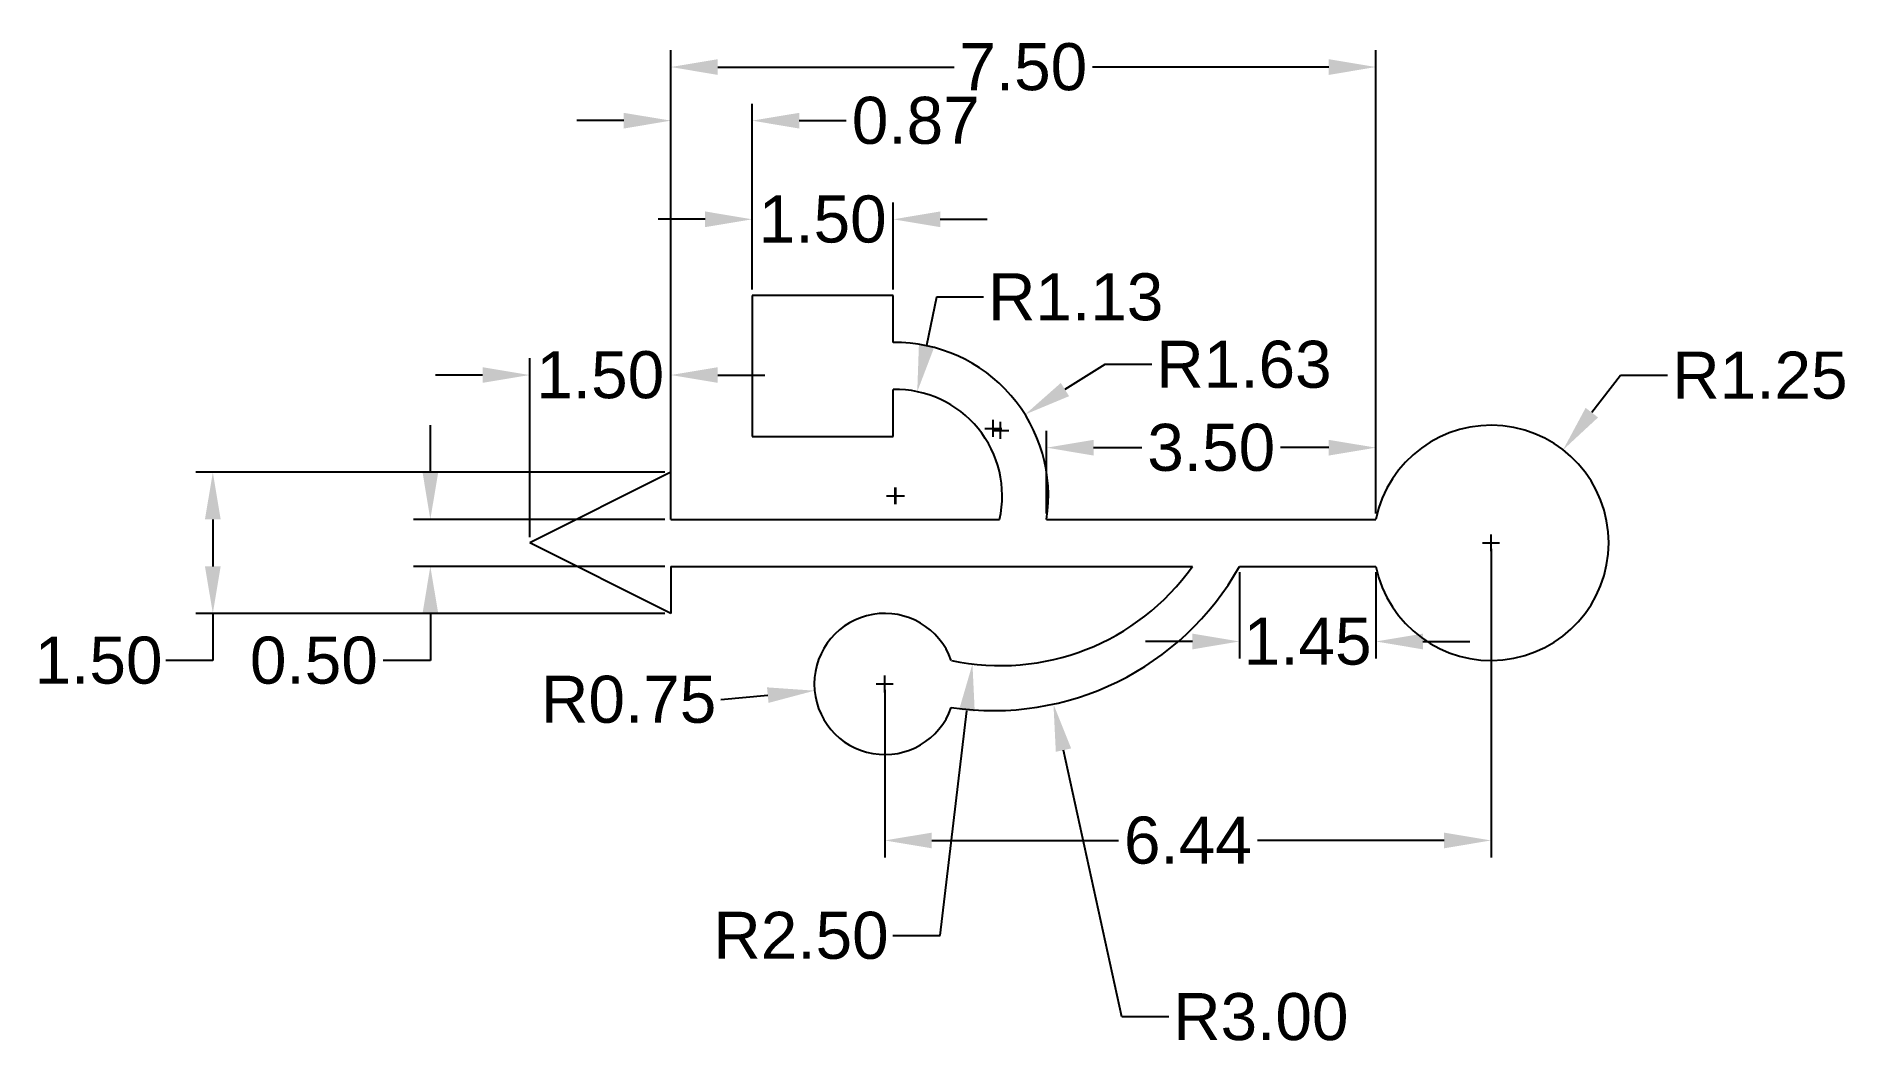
# Model space of a CAD drawing. Header units: inches. Extents: x 82.9 to 102.1, y -2.3 to 8.5.
import ezdxf

# ---------------------------------------------------------------- set-up
doc = ezdxf.new("R2010")
doc.units = ezdxf.units.IN
doc.header["$MEASUREMENT"] = 0
doc.styles.get("Standard").update_dxf_attribs({"font": 'arial.ttf'})
doc.dimstyles.get("Standard").update_dxf_attribs({"dimtxt": 0.5, "dimasz": 0.5, "dimexe": 0.18, "dimexo": 0.0625, "dimgap": 0.09, "dimtad": 0, "dimtih": 1, "dimtoh": 1, "dimzin": 0, "dimdsep": 46, "dimtxsty": 'Standard', "dimcen": 0.09, "dimclrd": 2, "dimclre": 2, "dimclrt": 2, "dimadec": 0, "dimazin": 0, "dimtfac": 1, "dimtofl": 0, "dimtmove": 0, "dimatfit": 3, "dimfxl": 1, "dimtfillclr": 2, "dimtolj": 1, "dimtzin": 0, "dimarcsym": 0})

# ---------------------------------------------------------------- blocks, each defined once
blk = doc.blocks.new('*D30')
at = {"color": 2, "lineweight": -2, "transparency": 16777216}
for p, q in [((89.611, 3.905), (89.611, 7.761)), ((90.476, 5.785), (90.476, 7.761)), ((89.111, 7.581), (88.611, 7.581)), ((90.976, 7.581), (91.476, 7.581))]:
    blk.add_line(p, q, dxfattribs=at)
at = {"color": 2, "transparency": 16777216}
for points in [[(89.111, 7.664), (89.111, 7.497), (89.611, 7.581)], [(90.976, 7.664), (90.976, 7.497), (90.476, 7.581)]]:
    blk.add_solid(points, dxfattribs=at)
at = {"layer": 'Defpoints', "color": 0, "transparency": 16777216}
for p in [(90.476, 7.581), (90.476, 5.723), (89.611, 3.843)]:
    blk.add_point(p, dxfattribs=at)
at = {"color": 2, "transparency": 16777216, "insert": (92.215, 7.581), "char_height": 0.5, "attachment_point": 5}
blk.add_mtext('\\A1;0.87', dxfattribs=at)
blk = doc.blocks.new('*D31')
at = {"color": 2, "lineweight": -2, "transparency": 16777216}
for p, q in [((90.476, 5.785), (90.476, 6.712)), ((91.976, 5.785), (91.976, 6.712)), ((89.976, 6.532), (89.476, 6.532)), ((92.476, 6.532), (92.976, 6.532))]:
    blk.add_line(p, q, dxfattribs=at)
at = {"color": 2, "transparency": 16777216}
for points in [[(89.976, 6.616), (89.976, 6.449), (90.476, 6.532)], [(92.476, 6.616), (92.476, 6.449), (91.976, 6.532)]]:
    blk.add_solid(points, dxfattribs=at)
at = {"layer": 'Defpoints', "color": 0, "transparency": 16777216}
for p in [(91.976, 6.532), (90.476, 5.723), (91.976, 5.723)]:
    blk.add_point(p, dxfattribs=at)
at = {"color": 2, "transparency": 16777216, "insert": (91.226, 6.532), "char_height": 0.5, "attachment_point": 5}
blk.add_mtext('\\A1;1.50', dxfattribs=at)
blk = doc.blocks.new('*D32')
at = {"color": 2, "lineweight": -2, "transparency": 16777216}
for p, q in [((93.606, 3.405), (93.606, 4.285)), ((97.106, 3.405), (97.106, 4.285)), ((94.106, 4.105), (94.618, 4.105)), ((96.606, 4.105), (96.094, 4.105))]:
    blk.add_line(p, q, dxfattribs=at)
at = {"color": 2, "transparency": 16777216}
for points in [[(94.106, 4.188), (94.106, 4.021), (93.606, 4.105)], [(96.606, 4.188), (96.606, 4.021), (97.106, 4.105)]]:
    blk.add_solid(points, dxfattribs=at)
at = {"layer": 'Defpoints', "color": 0, "transparency": 16777216}
for p in [(97.106, 4.105), (93.606, 3.343), (97.106, 3.343)]:
    blk.add_point(p, dxfattribs=at)
at = {"color": 2, "transparency": 16777216, "insert": (95.356, 4.105), "char_height": 0.5, "attachment_point": 5}
blk.add_mtext('\\A1;3.50', dxfattribs=at)
blk = doc.blocks.new('*D33')
at = {"color": 2, "lineweight": -2, "transparency": 16777216}
for p, q in [((89.611, 3.405), (89.611, 8.331)), ((97.106, 3.405), (97.106, 8.331)), ((90.111, 8.151), (92.622, 8.151)), ((96.606, 8.151), (94.095, 8.151))]:
    blk.add_line(p, q, dxfattribs=at)
at = {"color": 2, "transparency": 16777216}
for points in [[(90.111, 8.234), (90.111, 8.067), (89.611, 8.151)], [(96.606, 8.234), (96.606, 8.067), (97.106, 8.151)]]:
    blk.add_solid(points, dxfattribs=at)
at = {"layer": 'Defpoints', "color": 0, "transparency": 16777216}
for p in [(89.611, 8.151), (89.611, 3.343), (97.106, 3.343)]:
    blk.add_point(p, dxfattribs=at)
at = {"color": 2, "transparency": 16777216, "insert": (93.358, 8.151), "char_height": 0.5, "attachment_point": 5}
blk.add_mtext('\\A1;7.50', dxfattribs=at)
blk = doc.blocks.new('*D34')
at = {"color": 2, "lineweight": -2, "transparency": 16777216}
for p, q in [((88.111, 3.155), (88.111, 5.057)), ((89.611, 3.405), (89.611, 5.057)), ((87.611, 4.877), (87.111, 4.877)), ((90.111, 4.877), (90.611, 4.877))]:
    blk.add_line(p, q, dxfattribs=at)
at = {"color": 2, "transparency": 16777216}
for points in [[(87.611, 4.96), (87.611, 4.794), (88.111, 4.877)], [(90.111, 4.96), (90.111, 4.794), (89.611, 4.877)]]:
    blk.add_solid(points, dxfattribs=at)
at = {"layer": 'Defpoints', "color": 0, "transparency": 16777216}
for p in [(88.111, 4.877), (89.611, 3.343), (88.111, 3.093)]:
    blk.add_point(p, dxfattribs=at)
at = {"color": 2, "transparency": 16777216, "insert": (88.861, 4.877), "char_height": 0.5, "attachment_point": 5}
blk.add_mtext('\\A1;1.50', dxfattribs=at)
blk = doc.blocks.new('*D35')
at = {"color": 2, "lineweight": -2, "transparency": 16777216}
for p, q in [((89.548, 3.843), (84.563, 3.843)), ((84.743, 3.343), (84.743, 2.843)), ((89.548, 2.343), (84.563, 2.343)), ((84.743, 2.343), (84.743, 1.843)), ((84.743, 1.843), (84.243, 1.843))]:
    blk.add_line(p, q, dxfattribs=at)
at = {"color": 2, "transparency": 16777216}
for points in [[(84.659, 3.343), (84.826, 3.343), (84.743, 3.843)], [(84.659, 2.843), (84.826, 2.843), (84.743, 2.343)]]:
    blk.add_solid(points, dxfattribs=at)
at = {"layer": 'Defpoints', "color": 0, "transparency": 16777216}
for p in [(89.611, 3.843), (84.743, 2.343), (89.611, 2.343)]:
    blk.add_point(p, dxfattribs=at)
at = {"color": 2, "transparency": 16777216, "insert": (83.528, 1.843), "char_height": 0.5, "attachment_point": 5}
blk.add_mtext('\\A1;1.50', dxfattribs=at)
blk = doc.blocks.new('*D36')
at = {"color": 2, "lineweight": -2, "transparency": 16777216}
for p, q in [((87.055, 3.843), (87.055, 4.343)), ((89.548, 3.343), (86.875, 3.343)), ((89.548, 2.843), (86.875, 2.843)), ((87.055, 2.343), (87.055, 1.843)), ((87.055, 1.843), (86.555, 1.843))]:
    blk.add_line(p, q, dxfattribs=at)
at = {"color": 2, "transparency": 16777216}
for points in [[(86.972, 3.843), (87.139, 3.843), (87.055, 3.343)], [(86.972, 2.343), (87.139, 2.343), (87.055, 2.843)]]:
    blk.add_solid(points, dxfattribs=at)
at = {"layer": 'Defpoints', "color": 0, "transparency": 16777216}
for p in [(89.611, 3.343), (87.055, 2.843), (89.611, 2.843)]:
    blk.add_point(p, dxfattribs=at)
at = {"color": 2, "transparency": 16777216, "insert": (85.817, 1.843), "char_height": 0.5, "attachment_point": 5}
blk.add_mtext('\\A1;0.50', dxfattribs=at)
blk = doc.blocks.new('*D37')
at = {"color": 2, "lineweight": -2, "transparency": 16777216}
for p, q in [((95.656, 2.78), (95.656, 1.865)), ((97.106, 2.78), (97.106, 1.865)), ((95.156, 2.045), (94.656, 2.045)), ((97.606, 2.045), (98.106, 2.045))]:
    blk.add_line(p, q, dxfattribs=at)
at = {"color": 2, "transparency": 16777216}
for points in [[(95.156, 2.128), (95.156, 1.961), (95.656, 2.045)], [(97.606, 2.128), (97.606, 1.961), (97.106, 2.045)]]:
    blk.add_solid(points, dxfattribs=at)
at = {"layer": 'Defpoints', "color": 0, "transparency": 16777216}
for p in [(95.656, 2.843), (97.106, 2.843), (95.656, 2.045)]:
    blk.add_point(p, dxfattribs=at)
at = {"color": 2, "transparency": 16777216, "insert": (96.381, 2.045), "char_height": 0.5, "attachment_point": 5}
blk.add_mtext('\\A1;1.45', dxfattribs=at)
blk = doc.blocks.new('*D38')
at = {"color": 2, "lineweight": -2, "transparency": 16777216}
for p, q in [((98.331, 3.03), (98.331, -0.25)), ((91.886, 1.53), (91.886, -0.25)), ((92.386, -0.07), (94.369, -0.07)), ((97.831, -0.07), (95.848, -0.07))]:
    blk.add_line(p, q, dxfattribs=at)
at = {"color": 2, "transparency": 16777216}
for points in [[(92.386, 0.013), (92.386, -0.154), (91.886, -0.07)], [(97.831, 0.013), (97.831, -0.154), (98.331, -0.07)]]:
    blk.add_solid(points, dxfattribs=at)
at = {"layer": 'Defpoints', "color": 0, "transparency": 16777216}
for p in [(98.331, 3.093), (91.886, 1.593), (91.886, -0.07)]:
    blk.add_point(p, dxfattribs=at)
at = {"color": 2, "transparency": 16777216, "insert": (95.108, -0.07), "char_height": 0.5, "attachment_point": 5}
blk.add_mtext('\\A1;6.44', dxfattribs=at)
blk = doc.blocks.new('*D39')
at = {"color": 2, "lineweight": -2, "transparency": 16777216}
for p, q in [((99.708, 4.872), (99.402, 4.477)), ((100.208, 4.872), (99.708, 4.872)), ((98.241, 3.093), (98.421, 3.093)), ((98.331, 3.003), (98.331, 3.183))]:
    blk.add_line(p, q, dxfattribs=at)
at = {"color": 2, "transparency": 16777216}
blk.add_solid([(99.336, 4.528), (99.468, 4.426), (99.096, 4.081)], dxfattribs=at)
at = {"layer": 'Defpoints', "color": 0, "transparency": 16777216}
for p in [(99.096, 4.081), (98.331, 3.093)]:
    blk.add_point(p, dxfattribs=at)
at = {"color": 2, "transparency": 16777216, "insert": (101.189, 4.872), "char_height": 0.5, "attachment_point": 5}
blk.add_mtext('\\A1;R1.25', dxfattribs=at)
blk = doc.blocks.new('*D40')
at = {"color": 2, "lineweight": -2, "transparency": 16777216}
for p, q in [((91.796, 1.593), (91.976, 1.593)), ((91.886, 1.503), (91.886, 1.683)), ((90.144, 1.427), (90.642, 1.475))]:
    blk.add_line(p, q, dxfattribs=at)
at = {"color": 2, "transparency": 16777216}
blk.add_solid([(90.634, 1.557), (90.65, 1.392), (91.139, 1.522)], dxfattribs=at)
at = {"layer": 'Defpoints', "color": 0, "transparency": 16777216}
for p in [(91.886, 1.593), (91.139, 1.522)]:
    blk.add_point(p, dxfattribs=at)
at = {"color": 2, "transparency": 16777216, "insert": (89.163, 1.427), "char_height": 0.5, "attachment_point": 5}
blk.add_mtext('\\A1;R0.75', dxfattribs=at)
blk = doc.blocks.new('*D41')
at = {"color": 2, "lineweight": -2, "transparency": 16777216}
for p, q in [((93.026, 4.288), (93.206, 4.288)), ((93.116, 4.198), (93.116, 4.378)), ((92.473, -1.082), (92.759, 1.309)), ((91.973, -1.082), (92.473, -1.082))]:
    blk.add_line(p, q, dxfattribs=at)
at = {"color": 2, "transparency": 16777216}
blk.add_solid([(92.676, 1.319), (92.842, 1.299), (92.818, 1.805)], dxfattribs=at)
at = {"layer": 'Defpoints', "color": 0, "transparency": 16777216}
for p in [(93.116, 4.288), (92.818, 1.805)]:
    blk.add_point(p, dxfattribs=at)
at = {"color": 2, "transparency": 16777216, "insert": (90.995, -1.082), "char_height": 0.5, "attachment_point": 5}
blk.add_mtext('\\A1;R2.50', dxfattribs=at)
blk = doc.blocks.new('*D42')
at = {"color": 2, "lineweight": -2, "transparency": 16777216}
for p, q in [((92.949, 4.31), (93.129, 4.31)), ((93.039, 4.22), (93.039, 4.4)), ((94.405, -1.946), (93.786, 0.89)), ((94.905, -1.946), (94.405, -1.946))]:
    blk.add_line(p, q, dxfattribs=at)
at = {"color": 2, "transparency": 16777216}
blk.add_solid([(93.867, 0.908), (93.704, 0.872), (93.679, 1.379)], dxfattribs=at)
at = {"layer": 'Defpoints', "color": 0, "transparency": 16777216}
for p in [(93.039, 4.31), (93.679, 1.379)]:
    blk.add_point(p, dxfattribs=at)
at = {"color": 2, "transparency": 16777216, "insert": (95.883, -1.946), "char_height": 0.5, "attachment_point": 5}
blk.add_mtext('\\A1;R3.00', dxfattribs=at)
blk = doc.blocks.new('*D43')
at = {"color": 2, "lineweight": -2, "transparency": 16777216}
for p, q in [((92.436, 5.705), (92.331, 5.19)), ((92.936, 5.705), (92.436, 5.705)), ((92.004, 3.503), (92.004, 3.683)), ((91.914, 3.593), (92.094, 3.593))]:
    blk.add_line(p, q, dxfattribs=at)
at = {"color": 2, "transparency": 16777216}
blk.add_solid([(92.249, 5.207), (92.412, 5.174), (92.231, 4.7)], dxfattribs=at)
at = {"layer": 'Defpoints', "color": 0, "transparency": 16777216}
for p in [(92.231, 4.7), (92.004, 3.593)]:
    blk.add_point(p, dxfattribs=at)
at = {"color": 2, "transparency": 16777216, "insert": (93.915, 5.705), "char_height": 0.5, "attachment_point": 5}
blk.add_mtext('\\A1;R1.13', dxfattribs=at)
blk = doc.blocks.new('*D44')
at = {"color": 2, "lineweight": -2, "transparency": 16777216}
for p, q in [((94.225, 4.988), (93.801, 4.723)), ((94.725, 4.988), (94.225, 4.988)), ((91.995, 3.503), (91.995, 3.683)), ((91.905, 3.593), (92.085, 3.593))]:
    blk.add_line(p, q, dxfattribs=at)
at = {"color": 2, "transparency": 16777216}
blk.add_solid([(93.757, 4.793), (93.845, 4.652), (93.377, 4.457)], dxfattribs=at)
at = {"layer": 'Defpoints', "color": 0, "transparency": 16777216}
for p in [(93.377, 4.457), (91.995, 3.593)]:
    blk.add_point(p, dxfattribs=at)
at = {"color": 2, "transparency": 16777216, "insert": (95.704, 4.988), "char_height": 0.5, "attachment_point": 5}
blk.add_mtext('\\A1;R1.63', dxfattribs=at)

msp = doc.modelspace()

# ---------------------------------------------------------------- linework, layer by layer
for p, q in [((91.976, 5.723), (90.476, 5.723)), ((90.476, 5.723), (90.476, 4.223)), ((91.976, 5.223), (91.976, 5.723)), ((91.976, 4.223), (91.976, 4.723)), ((90.476, 4.223), (91.976, 4.223)), ((89.611, 3.843), (88.111, 3.093)), ((89.611, 3.343), (89.611, 3.843)), ((89.611, 3.343), (93.106, 3.343)), ((93.606, 3.343), (97.106, 3.343)), ((89.611, 2.343), (88.111, 3.093)), ((89.611, 2.843), (95.156, 2.843)), ((89.611, 2.843), (89.611, 2.343)), ((95.656, 2.843), (97.106, 2.843))]:
    msp.add_line(p, q)
for centre, radius, start, end in [((91.995, 3.593), 1.63, 351.1734, 90.6786), ((92.004, 3.593), 1.13, 347.2, 91.424), ((98.331, 3.093), 1.25, 191.537, 168.463), ((93.116, 4.288), 2.5, 257.9332, 324.6967), ((93.039, 4.31), 3, 261.453, 330.7321), ((91.886, 1.593), 0.75, 19.4712, 340.5288)]:
    msp.add_arc(centre, radius, start, end)

# ---------------------------------------------------------------- dimensions: what is measured, and where the dimension line sits
for base, p1, p2, picture, middle in [((89.6107, 8.1507), (97.106, 3.343), (89.6107, 3.343), '*D33', (93.3584, 8.1507)), ((90.476, 7.5806), (89.6107, 3.843), (90.476, 5.723), '*D30', (92.2154, 7.5806)), ((91.976, 6.532), (90.476, 5.723), (91.976, 5.723), '*D31', (91.226, 6.532)), ((88.111, 4.877), (89.611, 3.343), (88.111, 3.093), '*D34', (88.861, 4.877)), ((97.106, 4.105), (93.606, 3.343), (97.106, 3.343), '*D32', (95.356, 4.105)), ((91.886, -0.0704), (98.3307, 3.093), (91.886, 1.593), '*D38', (95.1084, -0.0704)), ((95.656, 2.045), (97.106, 2.843), (95.656, 2.843), '*D37', (96.381, 2.045))]:
    dim = msp.add_linear_dim(base=base, p1=p1, p2=p2, dimstyle='Standard')
    dim.commit()
    dim.dimension.update_dxf_attribs({"geometry": picture, "text_midpoint": middle})
for center, mpoint, picture, middle in [((92.004, 3.593), (92.231, 4.7), '*D43', (93.915, 5.705)), ((93.116, 4.288), (92.818, 1.805), '*D41', (90.995, -1.082)), ((93.039, 4.31), (93.679, 1.379), '*D42', (95.883, -1.946))]:
    dim = msp.add_radius_dim(center=center, mpoint=mpoint, dimstyle='Standard')
    dim.commit()
    dim.dimension.update_dxf_attribs({"geometry": picture, "text_midpoint": middle, "dimtype": 164})
for center, mpoint, picture, middle in [((91.995, 3.593), (93.377, 4.457), '*D44', (95.704, 4.988)), ((98.331, 3.093), (99.096, 4.081), '*D39', (101.189, 4.872)), ((91.886, 1.593), (91.139, 1.522), '*D40', (89.163, 1.427))]:
    dim = msp.add_radius_dim(center=center, mpoint=mpoint, dimstyle='Standard')
    dim.commit()
    dim.dimension.update_dxf_attribs({"geometry": picture, "text_midpoint": middle})
for base, p1, p2, picture, middle in [((87.055, 2.843), (89.611, 3.343), (89.611, 2.843), '*D36', (85.817, 1.843)), ((84.743, 2.343), (89.611, 3.843), (89.611, 2.343), '*D35', (83.528, 1.843))]:
    dim = msp.add_linear_dim(base=base, p1=p1, p2=p2, angle=90, dimstyle='Standard')
    dim.commit()
    dim.dimension.update_dxf_attribs({"geometry": picture, "text_midpoint": middle})

doc.saveas('drawing.dxf')
